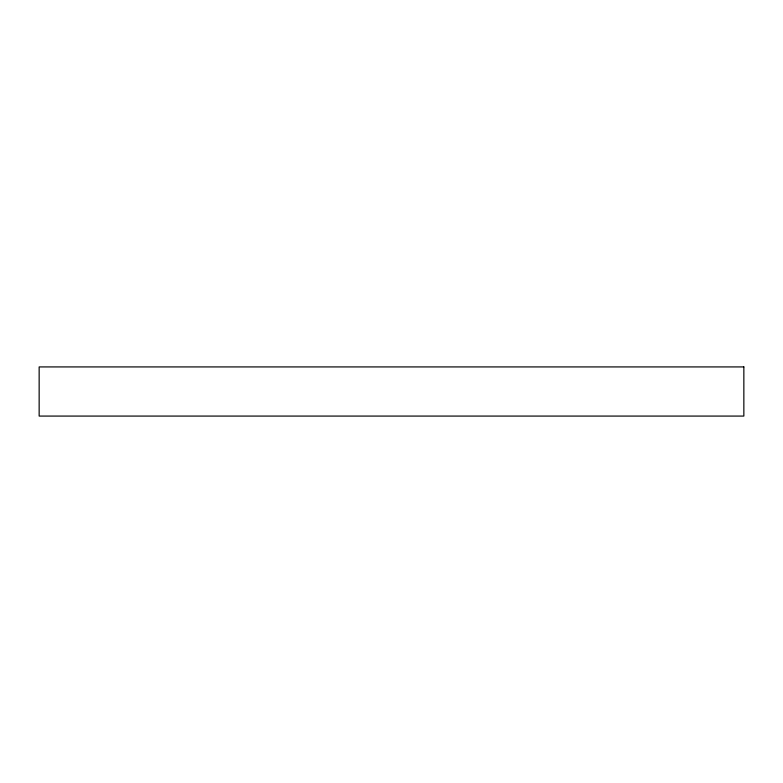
<?xml version="1.0" encoding="UTF-8"?>
<svg xmlns="http://www.w3.org/2000/svg" width="783" height="783" viewBox="0 0 783 783"><rect width="100%" height="100%" fill="white"/><g stroke="black" fill="none" stroke-linecap="round" stroke-linejoin="round"><path stroke-width="1.17" d="M743.85 366.924L39.15 366.924L39.15 416.076L743.85 416.076L743.85 366.924"/></g></svg>
